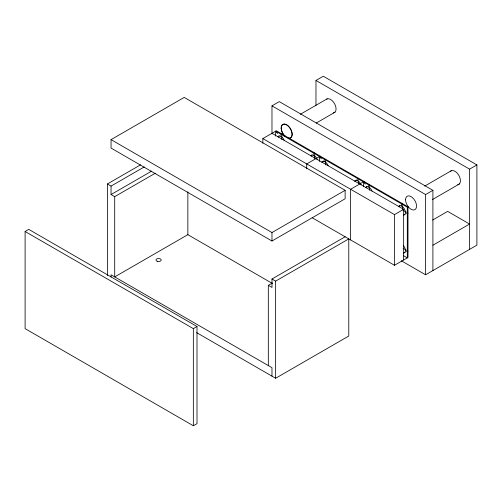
<?xml version="1.0" encoding="UTF-8"?>
<svg xmlns="http://www.w3.org/2000/svg" width="502" height="502" viewBox="0 0 502 502"><rect width="100%" height="100%" fill="white"/><g stroke="black" fill="none" stroke-linecap="round" stroke-linejoin="round"><path stroke-width="0.75" d="M111.049 139.638L184.203 97.407L345.131 190.321L345.131 198.767L271.977 240.998L111.049 148.084L111.049 139.638L271.977 232.552L345.131 190.321M25.1 231.497L28.758 229.383L197.004 326.52L197.004 423.657L193.345 425.765L25.1 328.634L25.1 231.497L193.345 328.628L197.004 326.52M107.39 275.636L107.39 183.983L140.579 164.825M107.39 183.983L111.049 186.098L144.237 166.934M111.049 186.098L111.049 194.544L151.692 171.082M111.049 194.544L114.707 196.652L155.344 173.19M271.977 133.902L271.977 105.853L279.294 101.63L432.906 190.321L432.906 270.565M315.971 105.389L315.971 80.458L323.288 76.235L476.9 164.92L476.9 245.164L425.596 274.789L401.23 260.72M300.347 114.305L327.298 98.743M262.835 143.265L262.835 138.583L276.326 130.796L407.994 206.811L407.994 257.495L394.503 265.282L312.125 217.724M281.817 133.965L281.12 134.36L281.12 136.475M316.191 123.072L335.06 112.184M314.729 152.966L314.039 153.367L314.039 155.476M320.22 156.135L306.728 163.922L306.728 168.603M325.704 159.303L325.014 159.699L325.014 161.813L325.704 161.412M358.623 178.304L357.932 178.706L357.932 180.82M364.107 181.473L350.616 189.267L350.616 239.943M369.591 184.642L368.901 185.043L368.901 187.152M424.705 186.098L451.656 170.536M268.319 365.588L268.319 285.343L271.977 287.451L271.977 279.005L345.131 236.775M402.51 203.649L401.82 204.044L401.82 206.159M268.319 285.343L272.385 282.996M271.977 279.005L275.636 281.12L348.783 238.889L348.783 336.02L275.636 378.257L196.608 332.625M271.977 105.853L425.596 194.544L432.906 190.321M315.971 80.458L469.583 169.143L476.9 164.92M262.835 138.583L394.503 214.605L403.646 209.328L403.646 260.005M275.636 136.124L275.636 131.198L407.304 207.213L407.994 206.811M407.994 213.149L407.304 213.551L405.478 212.49M432.46 199.539L459.412 183.977M432.699 220.008L447.64 211.38L469.583 224.049L432.906 245.221M407.994 251.157L407.304 251.558L405.478 250.504M271.977 133.306L403.646 209.328M403.119 210.332L406.168 212.095M403.119 248.346L406.168 250.103M403.646 255.782L407.304 257.89L407.304 207.213M187.597 234.516L272.473 283.517M365.243 184.178L363.417 181.875L363.417 186.8M321.355 158.839L319.529 156.536L319.529 161.462M275.636 131.198L277.468 133.501M469.583 169.143L469.583 249.387M425.596 194.544L425.596 274.789M402.51 205.757L402.51 209.278M394.503 214.605L394.503 265.282M369.591 186.757L369.591 190.271M358.623 181.122L358.623 183.236M325.704 162.121L325.704 164.932M314.729 155.08L314.729 158.601M281.817 136.073L281.817 139.594M275.636 281.12L275.636 378.257M271.977 232.552L271.977 240.998M271.977 376.142L271.977 367.696L111.049 274.789L111.049 277.091M193.345 328.628L193.345 425.765M187.855 191.814L187.855 234.666L114.707 276.897L114.707 196.652M450.206 171.678A7.756 4.48 60 0 1 458.834 175.349A7.756 4.48 60 0 1 457.698 184.661M326.72 99.076A7.756 4.48 60 0 1 334.953 104.454A7.756 4.48 60 0 1 333.347 112.868M285.293 136.437A7.756 4.48 60 0 1 282.218 124.91A7.756 4.48 60 0 1 291.204 130.1A7.756 4.48 60 0 1 288.129 138.075M285.186 136.494A7.756 4.48 60 0 1 281.86 125.287A7.756 4.48 60 0 1 290.489 128.958A7.756 4.48 60 0 1 289.353 138.263M405.095 214.461A5.171 2.987 60 0 1 403.457 214.605M398.977 206.849A5.171 2.987 60 0 1 399.925 205.5M398.651 206.441A5.171 2.987 60 0 1 404.405 208.888A5.171 2.987 60 0 1 403.646 215.094M365.732 187.434A5.171 2.987 60 0 1 372.07 191.093M403.646 245.785A5.171 2.987 60 0 1 403.646 253.102M405.095 252.468A5.171 2.987 60 0 1 403.457 252.619M366.058 187.842A5.171 2.987 60 0 1 367.006 186.499M321.845 162.096A5.171 2.987 60 0 1 328.182 165.754M354.763 181.103A5.171 2.987 60 0 1 361.095 184.761M355.09 181.511A5.171 2.987 60 0 1 356.79 179.929M322.171 162.504A5.171 2.987 60 0 1 323.878 160.922M277.957 136.757A5.171 2.987 60 0 1 284.289 140.416M310.87 155.764A5.171 2.987 60 0 1 317.208 159.416M311.196 156.172A5.171 2.987 60 0 1 312.144 154.823M278.284 137.165A5.171 2.987 60 0 1 279.225 135.816M405.578 199.765A7.756 4.48 60 0 0 413.811 209.999A7.756 4.48 60 0 0 413.811 199.03A7.756 4.48 60 0 0 405.578 199.765M157.302 261.297A2.585 1.493 0 0 0 161.186 260.005A2.585 1.493 0 0 0 157.302 258.712A2.585 1.493 0 0 0 157.302 261.297"/></g></svg>
